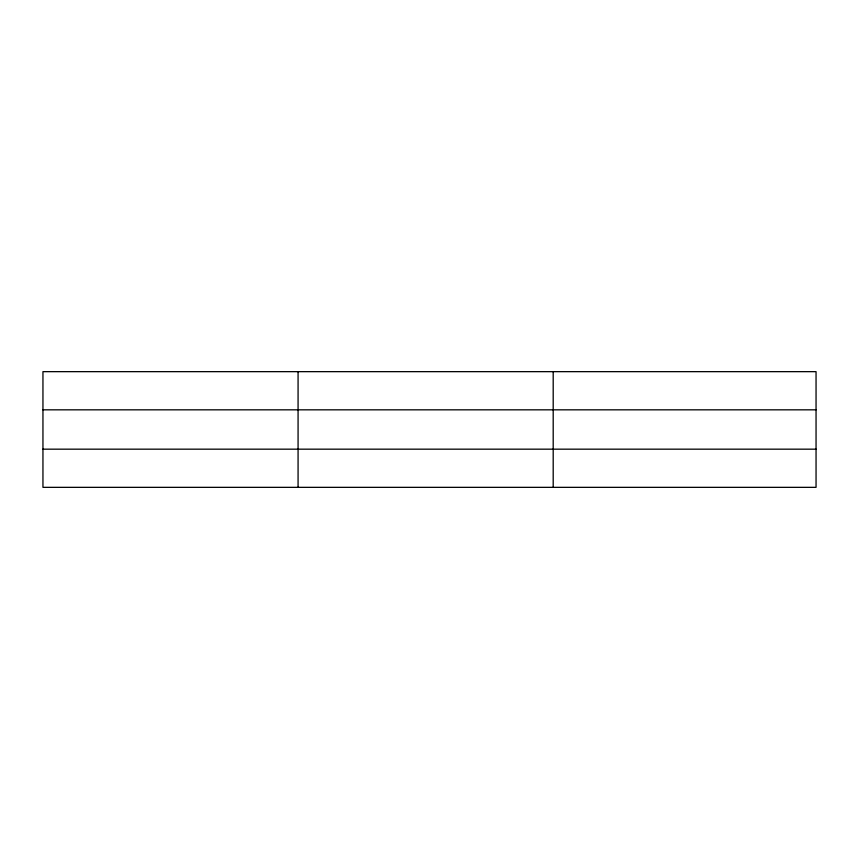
<?xml version="1.0" encoding="UTF-8"?>
<svg xmlns="http://www.w3.org/2000/svg" width="859" height="859" viewBox="0 0 859 859"><rect width="100%" height="100%" fill="white"/><g stroke="black" fill="none" stroke-linecap="round" stroke-linejoin="round"><path stroke-width="1.29" d="M298.073 487.343L298.073 371.657M553.196 487.343L553.196 371.657M816.05 409.829L816.05 371.657L42.95 371.657L42.95 487.343L816.05 487.343L816.05 409.829L42.95 409.829M42.95 449.171L816.05 449.171"/></g></svg>
